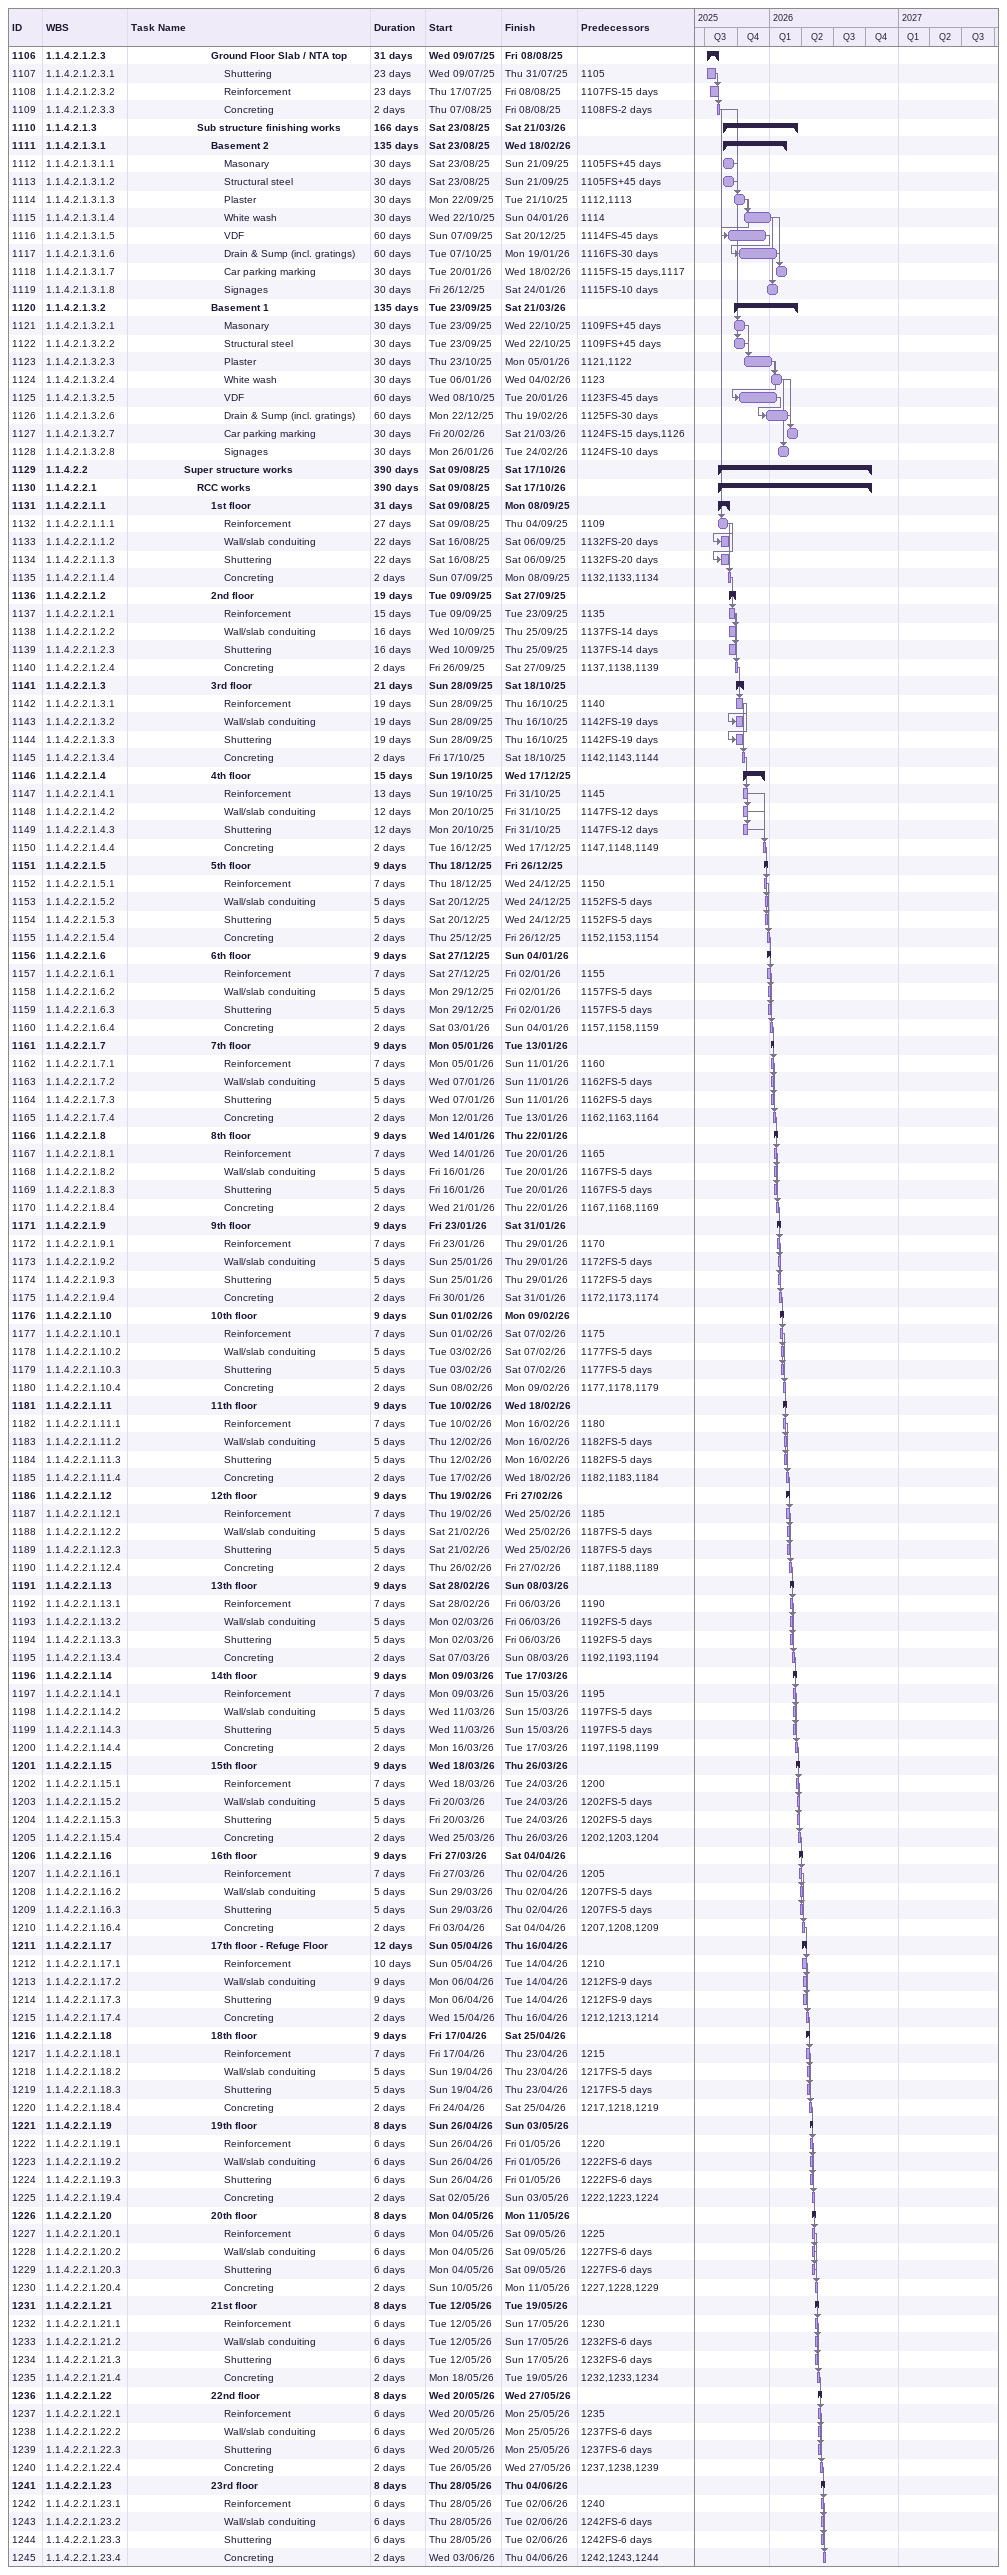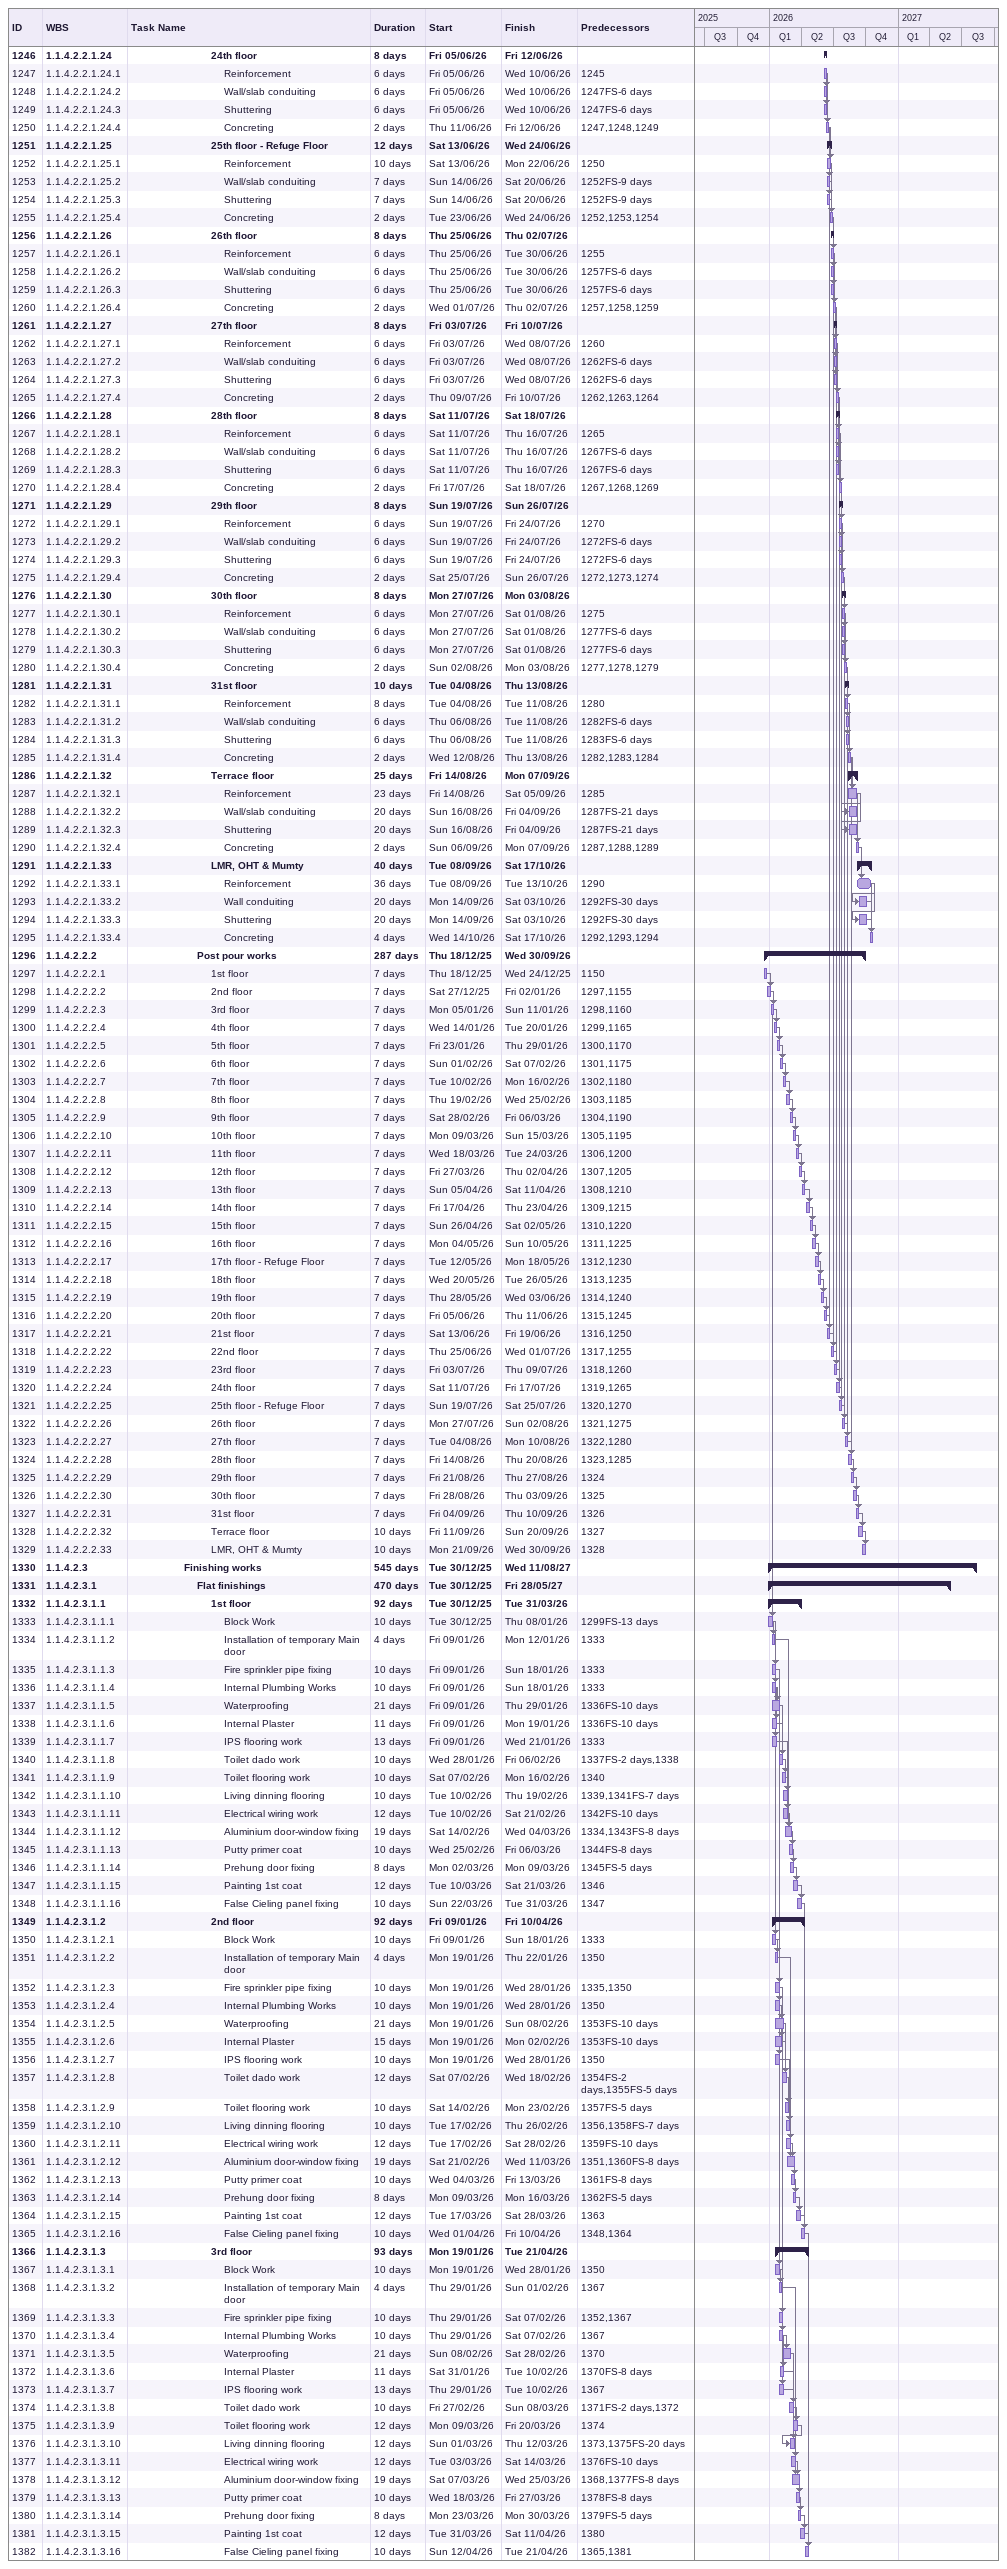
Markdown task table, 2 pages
| ID | WBS | Task | Duration | Start | Finish | Predecessors |
|---|---|---|---|---|---|---|
| 1106 | 1.1.4.2.1.2.3 | **Ground Floor Slab / NTA top** | 31d | 2025-07-09 | 2025-08-08 |  |
| 1107 | 1.1.4.2.1.2.3.1 | Shuttering | 23d | 2025-07-09 | 2025-07-31 | 1105 |
| 1108 | 1.1.4.2.1.2.3.2 | Reinforcement | 23d | 2025-07-17 | 2025-08-08 | 1107FS-15d |
| 1109 | 1.1.4.2.1.2.3.3 | Concreting | 2d | 2025-08-07 | 2025-08-08 | 1108FS-2d |
| 1110 | 1.1.4.2.1.3 | **Sub structure finishing works** | 166d | 2025-08-23 | 2026-03-21 |  |
| 1111 | 1.1.4.2.1.3.1 | **Basement 2** | 135d | 2025-08-23 | 2026-02-18 |  |
| 1112 | 1.1.4.2.1.3.1.1 | Masonary | 30d | 2025-08-23 | 2025-09-21 | 1105FS+45d |
| 1113 | 1.1.4.2.1.3.1.2 | Structural steel | 30d | 2025-08-23 | 2025-09-21 | 1105FS+45d |
| 1114 | 1.1.4.2.1.3.1.3 | Plaster | 30d | 2025-09-22 | 2025-10-21 | 1112, 1113 |
| 1115 | 1.1.4.2.1.3.1.4 | White wash | 30d | 2025-10-22 | 2026-01-04 | 1114 |
| 1116 | 1.1.4.2.1.3.1.5 | VDF | 60d | 2025-09-07 | 2025-12-20 | 1114FS-45d |
| 1117 | 1.1.4.2.1.3.1.6 | Drain & Sump (incl. gratings) | 60d | 2025-10-07 | 2026-01-19 | 1116FS-30d |
| 1118 | 1.1.4.2.1.3.1.7 | Car parking marking | 30d | 2026-01-20 | 2026-02-18 | 1115FS-15d, 1117 |
| 1119 | 1.1.4.2.1.3.1.8 | Signages | 30d | 2025-12-26 | 2026-01-24 | 1115FS-10d |
| 1120 | 1.1.4.2.1.3.2 | **Basement 1** | 135d | 2025-09-23 | 2026-03-21 |  |
| 1121 | 1.1.4.2.1.3.2.1 | Masonary | 30d | 2025-09-23 | 2025-10-22 | 1109FS+45d |
| 1122 | 1.1.4.2.1.3.2.2 | Structural steel | 30d | 2025-09-23 | 2025-10-22 | 1109FS+45d |
| 1123 | 1.1.4.2.1.3.2.3 | Plaster | 30d | 2025-10-23 | 2026-01-05 | 1121, 1122 |
| 1124 | 1.1.4.2.1.3.2.4 | White wash | 30d | 2026-01-06 | 2026-02-04 | 1123 |
| 1125 | 1.1.4.2.1.3.2.5 | VDF | 60d | 2025-10-08 | 2026-01-20 | 1123FS-45d |
| 1126 | 1.1.4.2.1.3.2.6 | Drain & Sump (incl. gratings) | 60d | 2025-12-22 | 2026-02-19 | 1125FS-30d |
| 1127 | 1.1.4.2.1.3.2.7 | Car parking marking | 30d | 2026-02-20 | 2026-03-21 | 1124FS-15d, 1126 |
| 1128 | 1.1.4.2.1.3.2.8 | Signages | 30d | 2026-01-26 | 2026-02-24 | 1124FS-10d |
| 1129 | 1.1.4.2.2 | **Super structure works** | 390d | 2025-08-09 | 2026-10-17 |  |
| 1130 | 1.1.4.2.2.1 | **RCC works** | 390d | 2025-08-09 | 2026-10-17 |  |
| 1131 | 1.1.4.2.2.1.1 | **1st floor** | 31d | 2025-08-09 | 2025-09-08 |  |
| 1132 | 1.1.4.2.2.1.1.1 | Reinforcement | 27d | 2025-08-09 | 2025-09-04 | 1109 |
| 1133 | 1.1.4.2.2.1.1.2 | Wall/slab conduiting | 22d | 2025-08-16 | 2025-09-06 | 1132FS-20d |
| 1134 | 1.1.4.2.2.1.1.3 | Shuttering | 22d | 2025-08-16 | 2025-09-06 | 1132FS-20d |
| 1135 | 1.1.4.2.2.1.1.4 | Concreting | 2d | 2025-09-07 | 2025-09-08 | 1132, 1133, 1134 |
| 1136 | 1.1.4.2.2.1.2 | **2nd floor** | 19d | 2025-09-09 | 2025-09-27 |  |
| 1137 | 1.1.4.2.2.1.2.1 | Reinforcement | 15d | 2025-09-09 | 2025-09-23 | 1135 |
| 1138 | 1.1.4.2.2.1.2.2 | Wall/slab conduiting | 16d | 2025-09-10 | 2025-09-25 | 1137FS-14d |
| 1139 | 1.1.4.2.2.1.2.3 | Shuttering | 16d | 2025-09-10 | 2025-09-25 | 1137FS-14d |
| 1140 | 1.1.4.2.2.1.2.4 | Concreting | 2d | 2025-09-26 | 2025-09-27 | 1137, 1138, 1139 |
| 1141 | 1.1.4.2.2.1.3 | **3rd floor** | 21d | 2025-09-28 | 2025-10-18 |  |
| 1142 | 1.1.4.2.2.1.3.1 | Reinforcement | 19d | 2025-09-28 | 2025-10-16 | 1140 |
| 1143 | 1.1.4.2.2.1.3.2 | Wall/slab conduiting | 19d | 2025-09-28 | 2025-10-16 | 1142FS-19d |
| 1144 | 1.1.4.2.2.1.3.3 | Shuttering | 19d | 2025-09-28 | 2025-10-16 | 1142FS-19d |
| 1145 | 1.1.4.2.2.1.3.4 | Concreting | 2d | 2025-10-17 | 2025-10-18 | 1142, 1143, 1144 |
| 1146 | 1.1.4.2.2.1.4 | **4th floor** | 15d | 2025-10-19 | 2025-12-17 |  |
| 1147 | 1.1.4.2.2.1.4.1 | Reinforcement | 13d | 2025-10-19 | 2025-10-31 | 1145 |
| 1148 | 1.1.4.2.2.1.4.2 | Wall/slab conduiting | 12d | 2025-10-20 | 2025-10-31 | 1147FS-12d |
| 1149 | 1.1.4.2.2.1.4.3 | Shuttering | 12d | 2025-10-20 | 2025-10-31 | 1147FS-12d |
| 1150 | 1.1.4.2.2.1.4.4 | Concreting | 2d | 2025-12-16 | 2025-12-17 | 1147, 1148, 1149 |
| 1151 | 1.1.4.2.2.1.5 | **5th floor** | 9d | 2025-12-18 | 2025-12-26 |  |
| 1152 | 1.1.4.2.2.1.5.1 | Reinforcement | 7d | 2025-12-18 | 2025-12-24 | 1150 |
| 1153 | 1.1.4.2.2.1.5.2 | Wall/slab conduiting | 5d | 2025-12-20 | 2025-12-24 | 1152FS-5d |
| 1154 | 1.1.4.2.2.1.5.3 | Shuttering | 5d | 2025-12-20 | 2025-12-24 | 1152FS-5d |
| 1155 | 1.1.4.2.2.1.5.4 | Concreting | 2d | 2025-12-25 | 2025-12-26 | 1152, 1153, 1154 |
| 1156 | 1.1.4.2.2.1.6 | **6th floor** | 9d | 2025-12-27 | 2026-01-04 |  |
| 1157 | 1.1.4.2.2.1.6.1 | Reinforcement | 7d | 2025-12-27 | 2026-01-02 | 1155 |
| 1158 | 1.1.4.2.2.1.6.2 | Wall/slab conduiting | 5d | 2025-12-29 | 2026-01-02 | 1157FS-5d |
| 1159 | 1.1.4.2.2.1.6.3 | Shuttering | 5d | 2025-12-29 | 2026-01-02 | 1157FS-5d |
| 1160 | 1.1.4.2.2.1.6.4 | Concreting | 2d | 2026-01-03 | 2026-01-04 | 1157, 1158, 1159 |
| 1161 | 1.1.4.2.2.1.7 | **7th floor** | 9d | 2026-01-05 | 2026-01-13 |  |
| 1162 | 1.1.4.2.2.1.7.1 | Reinforcement | 7d | 2026-01-05 | 2026-01-11 | 1160 |
| 1163 | 1.1.4.2.2.1.7.2 | Wall/slab conduiting | 5d | 2026-01-07 | 2026-01-11 | 1162FS-5d |
| 1164 | 1.1.4.2.2.1.7.3 | Shuttering | 5d | 2026-01-07 | 2026-01-11 | 1162FS-5d |
| 1165 | 1.1.4.2.2.1.7.4 | Concreting | 2d | 2026-01-12 | 2026-01-13 | 1162, 1163, 1164 |
| 1166 | 1.1.4.2.2.1.8 | **8th floor** | 9d | 2026-01-14 | 2026-01-22 |  |
| 1167 | 1.1.4.2.2.1.8.1 | Reinforcement | 7d | 2026-01-14 | 2026-01-20 | 1165 |
| 1168 | 1.1.4.2.2.1.8.2 | Wall/slab conduiting | 5d | 2026-01-16 | 2026-01-20 | 1167FS-5d |
| 1169 | 1.1.4.2.2.1.8.3 | Shuttering | 5d | 2026-01-16 | 2026-01-20 | 1167FS-5d |
| 1170 | 1.1.4.2.2.1.8.4 | Concreting | 2d | 2026-01-21 | 2026-01-22 | 1167, 1168, 1169 |
| 1171 | 1.1.4.2.2.1.9 | **9th floor** | 9d | 2026-01-23 | 2026-01-31 |  |
| 1172 | 1.1.4.2.2.1.9.1 | Reinforcement | 7d | 2026-01-23 | 2026-01-29 | 1170 |
| 1173 | 1.1.4.2.2.1.9.2 | Wall/slab conduiting | 5d | 2026-01-25 | 2026-01-29 | 1172FS-5d |
| 1174 | 1.1.4.2.2.1.9.3 | Shuttering | 5d | 2026-01-25 | 2026-01-29 | 1172FS-5d |
| 1175 | 1.1.4.2.2.1.9.4 | Concreting | 2d | 2026-01-30 | 2026-01-31 | 1172, 1173, 1174 |
| 1176 | 1.1.4.2.2.1.10 | **10th floor** | 9d | 2026-02-01 | 2026-02-09 |  |
| 1177 | 1.1.4.2.2.1.10.1 | Reinforcement | 7d | 2026-02-01 | 2026-02-07 | 1175 |
| 1178 | 1.1.4.2.2.1.10.2 | Wall/slab conduiting | 5d | 2026-02-03 | 2026-02-07 | 1177FS-5d |
| 1179 | 1.1.4.2.2.1.10.3 | Shuttering | 5d | 2026-02-03 | 2026-02-07 | 1177FS-5d |
| 1180 | 1.1.4.2.2.1.10.4 | Concreting | 2d | 2026-02-08 | 2026-02-09 | 1177, 1178, 1179 |
| 1181 | 1.1.4.2.2.1.11 | **11th floor** | 9d | 2026-02-10 | 2026-02-18 |  |
| 1182 | 1.1.4.2.2.1.11.1 | Reinforcement | 7d | 2026-02-10 | 2026-02-16 | 1180 |
| 1183 | 1.1.4.2.2.1.11.2 | Wall/slab conduiting | 5d | 2026-02-12 | 2026-02-16 | 1182FS-5d |
| 1184 | 1.1.4.2.2.1.11.3 | Shuttering | 5d | 2026-02-12 | 2026-02-16 | 1182FS-5d |
| 1185 | 1.1.4.2.2.1.11.4 | Concreting | 2d | 2026-02-17 | 2026-02-18 | 1182, 1183, 1184 |
| 1186 | 1.1.4.2.2.1.12 | **12th floor** | 9d | 2026-02-19 | 2026-02-27 |  |
| 1187 | 1.1.4.2.2.1.12.1 | Reinforcement | 7d | 2026-02-19 | 2026-02-25 | 1185 |
| 1188 | 1.1.4.2.2.1.12.2 | Wall/slab conduiting | 5d | 2026-02-21 | 2026-02-25 | 1187FS-5d |
| 1189 | 1.1.4.2.2.1.12.3 | Shuttering | 5d | 2026-02-21 | 2026-02-25 | 1187FS-5d |
| 1190 | 1.1.4.2.2.1.12.4 | Concreting | 2d | 2026-02-26 | 2026-02-27 | 1187, 1188, 1189 |
| 1191 | 1.1.4.2.2.1.13 | **13th floor** | 9d | 2026-02-28 | 2026-03-08 |  |
| 1192 | 1.1.4.2.2.1.13.1 | Reinforcement | 7d | 2026-02-28 | 2026-03-06 | 1190 |
| 1193 | 1.1.4.2.2.1.13.2 | Wall/slab conduiting | 5d | 2026-03-02 | 2026-03-06 | 1192FS-5d |
| 1194 | 1.1.4.2.2.1.13.3 | Shuttering | 5d | 2026-03-02 | 2026-03-06 | 1192FS-5d |
| 1195 | 1.1.4.2.2.1.13.4 | Concreting | 2d | 2026-03-07 | 2026-03-08 | 1192, 1193, 1194 |
| 1196 | 1.1.4.2.2.1.14 | **14th floor** | 9d | 2026-03-09 | 2026-03-17 |  |
| 1197 | 1.1.4.2.2.1.14.1 | Reinforcement | 7d | 2026-03-09 | 2026-03-15 | 1195 |
| 1198 | 1.1.4.2.2.1.14.2 | Wall/slab conduiting | 5d | 2026-03-11 | 2026-03-15 | 1197FS-5d |
| 1199 | 1.1.4.2.2.1.14.3 | Shuttering | 5d | 2026-03-11 | 2026-03-15 | 1197FS-5d |
| 1200 | 1.1.4.2.2.1.14.4 | Concreting | 2d | 2026-03-16 | 2026-03-17 | 1197, 1198, 1199 |
| 1201 | 1.1.4.2.2.1.15 | **15th floor** | 9d | 2026-03-18 | 2026-03-26 |  |
| 1202 | 1.1.4.2.2.1.15.1 | Reinforcement | 7d | 2026-03-18 | 2026-03-24 | 1200 |
| 1203 | 1.1.4.2.2.1.15.2 | Wall/slab conduiting | 5d | 2026-03-20 | 2026-03-24 | 1202FS-5d |
| 1204 | 1.1.4.2.2.1.15.3 | Shuttering | 5d | 2026-03-20 | 2026-03-24 | 1202FS-5d |
| 1205 | 1.1.4.2.2.1.15.4 | Concreting | 2d | 2026-03-25 | 2026-03-26 | 1202, 1203, 1204 |
| 1206 | 1.1.4.2.2.1.16 | **16th floor** | 9d | 2026-03-27 | 2026-04-04 |  |
| 1207 | 1.1.4.2.2.1.16.1 | Reinforcement | 7d | 2026-03-27 | 2026-04-02 | 1205 |
| 1208 | 1.1.4.2.2.1.16.2 | Wall/slab conduiting | 5d | 2026-03-29 | 2026-04-02 | 1207FS-5d |
| 1209 | 1.1.4.2.2.1.16.3 | Shuttering | 5d | 2026-03-29 | 2026-04-02 | 1207FS-5d |
| 1210 | 1.1.4.2.2.1.16.4 | Concreting | 2d | 2026-04-03 | 2026-04-04 | 1207, 1208, 1209 |
| 1211 | 1.1.4.2.2.1.17 | **17th floor - Refuge Floor** | 12d | 2026-04-05 | 2026-04-16 |  |
| 1212 | 1.1.4.2.2.1.17.1 | Reinforcement | 10d | 2026-04-05 | 2026-04-14 | 1210 |
| 1213 | 1.1.4.2.2.1.17.2 | Wall/slab conduiting | 9d | 2026-04-06 | 2026-04-14 | 1212FS-9d |
| 1214 | 1.1.4.2.2.1.17.3 | Shuttering | 9d | 2026-04-06 | 2026-04-14 | 1212FS-9d |
| 1215 | 1.1.4.2.2.1.17.4 | Concreting | 2d | 2026-04-15 | 2026-04-16 | 1212, 1213, 1214 |
| 1216 | 1.1.4.2.2.1.18 | **18th floor** | 9d | 2026-04-17 | 2026-04-25 |  |
| 1217 | 1.1.4.2.2.1.18.1 | Reinforcement | 7d | 2026-04-17 | 2026-04-23 | 1215 |
| 1218 | 1.1.4.2.2.1.18.2 | Wall/slab conduiting | 5d | 2026-04-19 | 2026-04-23 | 1217FS-5d |
| 1219 | 1.1.4.2.2.1.18.3 | Shuttering | 5d | 2026-04-19 | 2026-04-23 | 1217FS-5d |
| 1220 | 1.1.4.2.2.1.18.4 | Concreting | 2d | 2026-04-24 | 2026-04-25 | 1217, 1218, 1219 |
| 1221 | 1.1.4.2.2.1.19 | **19th floor** | 8d | 2026-04-26 | 2026-05-03 |  |
| 1222 | 1.1.4.2.2.1.19.1 | Reinforcement | 6d | 2026-04-26 | 2026-05-01 | 1220 |
| 1223 | 1.1.4.2.2.1.19.2 | Wall/slab conduiting | 6d | 2026-04-26 | 2026-05-01 | 1222FS-6d |
| 1224 | 1.1.4.2.2.1.19.3 | Shuttering | 6d | 2026-04-26 | 2026-05-01 | 1222FS-6d |
| 1225 | 1.1.4.2.2.1.19.4 | Concreting | 2d | 2026-05-02 | 2026-05-03 | 1222, 1223, 1224 |
| 1226 | 1.1.4.2.2.1.20 | **20th floor** | 8d | 2026-05-04 | 2026-05-11 |  |
| 1227 | 1.1.4.2.2.1.20.1 | Reinforcement | 6d | 2026-05-04 | 2026-05-09 | 1225 |
| 1228 | 1.1.4.2.2.1.20.2 | Wall/slab conduiting | 6d | 2026-05-04 | 2026-05-09 | 1227FS-6d |
| 1229 | 1.1.4.2.2.1.20.3 | Shuttering | 6d | 2026-05-04 | 2026-05-09 | 1227FS-6d |
| 1230 | 1.1.4.2.2.1.20.4 | Concreting | 2d | 2026-05-10 | 2026-05-11 | 1227, 1228, 1229 |
| 1231 | 1.1.4.2.2.1.21 | **21st floor** | 8d | 2026-05-12 | 2026-05-19 |  |
| 1232 | 1.1.4.2.2.1.21.1 | Reinforcement | 6d | 2026-05-12 | 2026-05-17 | 1230 |
| 1233 | 1.1.4.2.2.1.21.2 | Wall/slab conduiting | 6d | 2026-05-12 | 2026-05-17 | 1232FS-6d |
| 1234 | 1.1.4.2.2.1.21.3 | Shuttering | 6d | 2026-05-12 | 2026-05-17 | 1232FS-6d |
| 1235 | 1.1.4.2.2.1.21.4 | Concreting | 2d | 2026-05-18 | 2026-05-19 | 1232, 1233, 1234 |
| 1236 | 1.1.4.2.2.1.22 | **22nd floor** | 8d | 2026-05-20 | 2026-05-27 |  |
| 1237 | 1.1.4.2.2.1.22.1 | Reinforcement | 6d | 2026-05-20 | 2026-05-25 | 1235 |
| 1238 | 1.1.4.2.2.1.22.2 | Wall/slab conduiting | 6d | 2026-05-20 | 2026-05-25 | 1237FS-6d |
| 1239 | 1.1.4.2.2.1.22.3 | Shuttering | 6d | 2026-05-20 | 2026-05-25 | 1237FS-6d |
| 1240 | 1.1.4.2.2.1.22.4 | Concreting | 2d | 2026-05-26 | 2026-05-27 | 1237, 1238, 1239 |
| 1241 | 1.1.4.2.2.1.23 | **23rd floor** | 8d | 2026-05-28 | 2026-06-04 |  |
| 1242 | 1.1.4.2.2.1.23.1 | Reinforcement | 6d | 2026-05-28 | 2026-06-02 | 1240 |
| 1243 | 1.1.4.2.2.1.23.2 | Wall/slab conduiting | 6d | 2026-05-28 | 2026-06-02 | 1242FS-6d |
| 1244 | 1.1.4.2.2.1.23.3 | Shuttering | 6d | 2026-05-28 | 2026-06-02 | 1242FS-6d |
| 1245 | 1.1.4.2.2.1.23.4 | Concreting | 2d | 2026-06-03 | 2026-06-04 | 1242, 1243, 1244 |
| 1246 | 1.1.4.2.2.1.24 | **24th floor** | 8d | 2026-06-05 | 2026-06-12 |  |
| 1247 | 1.1.4.2.2.1.24.1 | Reinforcement | 6d | 2026-06-05 | 2026-06-10 | 1245 |
| 1248 | 1.1.4.2.2.1.24.2 | Wall/slab conduiting | 6d | 2026-06-05 | 2026-06-10 | 1247FS-6d |
| 1249 | 1.1.4.2.2.1.24.3 | Shuttering | 6d | 2026-06-05 | 2026-06-10 | 1247FS-6d |
| 1250 | 1.1.4.2.2.1.24.4 | Concreting | 2d | 2026-06-11 | 2026-06-12 | 1247, 1248, 1249 |
| 1251 | 1.1.4.2.2.1.25 | **25th floor - Refuge Floor** | 12d | 2026-06-13 | 2026-06-24 |  |
| 1252 | 1.1.4.2.2.1.25.1 | Reinforcement | 10d | 2026-06-13 | 2026-06-22 | 1250 |
| 1253 | 1.1.4.2.2.1.25.2 | Wall/slab conduiting | 7d | 2026-06-14 | 2026-06-20 | 1252FS-9d |
| 1254 | 1.1.4.2.2.1.25.3 | Shuttering | 7d | 2026-06-14 | 2026-06-20 | 1252FS-9d |
| 1255 | 1.1.4.2.2.1.25.4 | Concreting | 2d | 2026-06-23 | 2026-06-24 | 1252, 1253, 1254 |
| 1256 | 1.1.4.2.2.1.26 | **26th floor** | 8d | 2026-06-25 | 2026-07-02 |  |
| 1257 | 1.1.4.2.2.1.26.1 | Reinforcement | 6d | 2026-06-25 | 2026-06-30 | 1255 |
| 1258 | 1.1.4.2.2.1.26.2 | Wall/slab conduiting | 6d | 2026-06-25 | 2026-06-30 | 1257FS-6d |
| 1259 | 1.1.4.2.2.1.26.3 | Shuttering | 6d | 2026-06-25 | 2026-06-30 | 1257FS-6d |
| 1260 | 1.1.4.2.2.1.26.4 | Concreting | 2d | 2026-07-01 | 2026-07-02 | 1257, 1258, 1259 |
| 1261 | 1.1.4.2.2.1.27 | **27th floor** | 8d | 2026-07-03 | 2026-07-10 |  |
| 1262 | 1.1.4.2.2.1.27.1 | Reinforcement | 6d | 2026-07-03 | 2026-07-08 | 1260 |
| 1263 | 1.1.4.2.2.1.27.2 | Wall/slab conduiting | 6d | 2026-07-03 | 2026-07-08 | 1262FS-6d |
| 1264 | 1.1.4.2.2.1.27.3 | Shuttering | 6d | 2026-07-03 | 2026-07-08 | 1262FS-6d |
| 1265 | 1.1.4.2.2.1.27.4 | Concreting | 2d | 2026-07-09 | 2026-07-10 | 1262, 1263, 1264 |
| 1266 | 1.1.4.2.2.1.28 | **28th floor** | 8d | 2026-07-11 | 2026-07-18 |  |
| 1267 | 1.1.4.2.2.1.28.1 | Reinforcement | 6d | 2026-07-11 | 2026-07-16 | 1265 |
| 1268 | 1.1.4.2.2.1.28.2 | Wall/slab conduiting | 6d | 2026-07-11 | 2026-07-16 | 1267FS-6d |
| 1269 | 1.1.4.2.2.1.28.3 | Shuttering | 6d | 2026-07-11 | 2026-07-16 | 1267FS-6d |
| 1270 | 1.1.4.2.2.1.28.4 | Concreting | 2d | 2026-07-17 | 2026-07-18 | 1267, 1268, 1269 |
| 1271 | 1.1.4.2.2.1.29 | **29th floor** | 8d | 2026-07-19 | 2026-07-26 |  |
| 1272 | 1.1.4.2.2.1.29.1 | Reinforcement | 6d | 2026-07-19 | 2026-07-24 | 1270 |
| 1273 | 1.1.4.2.2.1.29.2 | Wall/slab conduiting | 6d | 2026-07-19 | 2026-07-24 | 1272FS-6d |
| 1274 | 1.1.4.2.2.1.29.3 | Shuttering | 6d | 2026-07-19 | 2026-07-24 | 1272FS-6d |
| 1275 | 1.1.4.2.2.1.29.4 | Concreting | 2d | 2026-07-25 | 2026-07-26 | 1272, 1273, 1274 |
| 1276 | 1.1.4.2.2.1.30 | **30th floor** | 8d | 2026-07-27 | 2026-08-03 |  |
| 1277 | 1.1.4.2.2.1.30.1 | Reinforcement | 6d | 2026-07-27 | 2026-08-01 | 1275 |
| 1278 | 1.1.4.2.2.1.30.2 | Wall/slab conduiting | 6d | 2026-07-27 | 2026-08-01 | 1277FS-6d |
| 1279 | 1.1.4.2.2.1.30.3 | Shuttering | 6d | 2026-07-27 | 2026-08-01 | 1277FS-6d |
| 1280 | 1.1.4.2.2.1.30.4 | Concreting | 2d | 2026-08-02 | 2026-08-03 | 1277, 1278, 1279 |
| 1281 | 1.1.4.2.2.1.31 | **31st floor** | 10d | 2026-08-04 | 2026-08-13 |  |
| 1282 | 1.1.4.2.2.1.31.1 | Reinforcement | 8d | 2026-08-04 | 2026-08-11 | 1280 |
| 1283 | 1.1.4.2.2.1.31.2 | Wall/slab conduiting | 6d | 2026-08-06 | 2026-08-11 | 1282FS-6d |
| 1284 | 1.1.4.2.2.1.31.3 | Shuttering | 6d | 2026-08-06 | 2026-08-11 | 1283FS-6d |
| 1285 | 1.1.4.2.2.1.31.4 | Concreting | 2d | 2026-08-12 | 2026-08-13 | 1282, 1283, 1284 |
| 1286 | 1.1.4.2.2.1.32 | **Terrace floor** | 25d | 2026-08-14 | 2026-09-07 |  |
| 1287 | 1.1.4.2.2.1.32.1 | Reinforcement | 23d | 2026-08-14 | 2026-09-05 | 1285 |
| 1288 | 1.1.4.2.2.1.32.2 | Wall/slab conduiting | 20d | 2026-08-16 | 2026-09-04 | 1287FS-21d |
| 1289 | 1.1.4.2.2.1.32.3 | Shuttering | 20d | 2026-08-16 | 2026-09-04 | 1287FS-21d |
| 1290 | 1.1.4.2.2.1.32.4 | Concreting | 2d | 2026-09-06 | 2026-09-07 | 1287, 1288, 1289 |
| 1291 | 1.1.4.2.2.1.33 | **LMR, OHT & Mumty** | 40d | 2026-09-08 | 2026-10-17 |  |
| 1292 | 1.1.4.2.2.1.33.1 | Reinforcement | 36d | 2026-09-08 | 2026-10-13 | 1290 |
| 1293 | 1.1.4.2.2.1.33.2 | Wall conduiting | 20d | 2026-09-14 | 2026-10-03 | 1292FS-30d |
| 1294 | 1.1.4.2.2.1.33.3 | Shuttering | 20d | 2026-09-14 | 2026-10-03 | 1292FS-30d |
| 1295 | 1.1.4.2.2.1.33.4 | Concreting | 4d | 2026-10-14 | 2026-10-17 | 1292, 1293, 1294 |
| 1296 | 1.1.4.2.2.2 | **Post pour works** | 287d | 2025-12-18 | 2026-09-30 |  |
| 1297 | 1.1.4.2.2.2.1 | 1st floor | 7d | 2025-12-18 | 2025-12-24 | 1150 |
| 1298 | 1.1.4.2.2.2.2 | 2nd floor | 7d | 2025-12-27 | 2026-01-02 | 1297, 1155 |
| 1299 | 1.1.4.2.2.2.3 | 3rd floor | 7d | 2026-01-05 | 2026-01-11 | 1298, 1160 |
| 1300 | 1.1.4.2.2.2.4 | 4th floor | 7d | 2026-01-14 | 2026-01-20 | 1299, 1165 |
| 1301 | 1.1.4.2.2.2.5 | 5th floor | 7d | 2026-01-23 | 2026-01-29 | 1300, 1170 |
| 1302 | 1.1.4.2.2.2.6 | 6th floor | 7d | 2026-02-01 | 2026-02-07 | 1301, 1175 |
| 1303 | 1.1.4.2.2.2.7 | 7th floor | 7d | 2026-02-10 | 2026-02-16 | 1302, 1180 |
| 1304 | 1.1.4.2.2.2.8 | 8th floor | 7d | 2026-02-19 | 2026-02-25 | 1303, 1185 |
| 1305 | 1.1.4.2.2.2.9 | 9th floor | 7d | 2026-02-28 | 2026-03-06 | 1304, 1190 |
| 1306 | 1.1.4.2.2.2.10 | 10th floor | 7d | 2026-03-09 | 2026-03-15 | 1305, 1195 |
| 1307 | 1.1.4.2.2.2.11 | 11th floor | 7d | 2026-03-18 | 2026-03-24 | 1306, 1200 |
| 1308 | 1.1.4.2.2.2.12 | 12th floor | 7d | 2026-03-27 | 2026-04-02 | 1307, 1205 |
| 1309 | 1.1.4.2.2.2.13 | 13th floor | 7d | 2026-04-05 | 2026-04-11 | 1308, 1210 |
| 1310 | 1.1.4.2.2.2.14 | 14th floor | 7d | 2026-04-17 | 2026-04-23 | 1309, 1215 |
| 1311 | 1.1.4.2.2.2.15 | 15th floor | 7d | 2026-04-26 | 2026-05-02 | 1310, 1220 |
| 1312 | 1.1.4.2.2.2.16 | 16th floor | 7d | 2026-05-04 | 2026-05-10 | 1311, 1225 |
| 1313 | 1.1.4.2.2.2.17 | 17th floor - Refuge Floor | 7d | 2026-05-12 | 2026-05-18 | 1312, 1230 |
| 1314 | 1.1.4.2.2.2.18 | 18th floor | 7d | 2026-05-20 | 2026-05-26 | 1313, 1235 |
| 1315 | 1.1.4.2.2.2.19 | 19th floor | 7d | 2026-05-28 | 2026-06-03 | 1314, 1240 |
| 1316 | 1.1.4.2.2.2.20 | 20th floor | 7d | 2026-06-05 | 2026-06-11 | 1315, 1245 |
| 1317 | 1.1.4.2.2.2.21 | 21st floor | 7d | 2026-06-13 | 2026-06-19 | 1316, 1250 |
| 1318 | 1.1.4.2.2.2.22 | 22nd floor | 7d | 2026-06-25 | 2026-07-01 | 1317, 1255 |
| 1319 | 1.1.4.2.2.2.23 | 23rd floor | 7d | 2026-07-03 | 2026-07-09 | 1318, 1260 |
| 1320 | 1.1.4.2.2.2.24 | 24th floor | 7d | 2026-07-11 | 2026-07-17 | 1319, 1265 |
| 1321 | 1.1.4.2.2.2.25 | 25th floor - Refuge Floor | 7d | 2026-07-19 | 2026-07-25 | 1320, 1270 |
| 1322 | 1.1.4.2.2.2.26 | 26th floor | 7d | 2026-07-27 | 2026-08-02 | 1321, 1275 |
| 1323 | 1.1.4.2.2.2.27 | 27th floor | 7d | 2026-08-04 | 2026-08-10 | 1322, 1280 |
| 1324 | 1.1.4.2.2.2.28 | 28th floor | 7d | 2026-08-14 | 2026-08-20 | 1323, 1285 |
| 1325 | 1.1.4.2.2.2.29 | 29th floor | 7d | 2026-08-21 | 2026-08-27 | 1324 |
| 1326 | 1.1.4.2.2.2.30 | 30th floor | 7d | 2026-08-28 | 2026-09-03 | 1325 |
| 1327 | 1.1.4.2.2.2.31 | 31st floor | 7d | 2026-09-04 | 2026-09-10 | 1326 |
| 1328 | 1.1.4.2.2.2.32 | Terrace floor | 10d | 2026-09-11 | 2026-09-20 | 1327 |
| 1329 | 1.1.4.2.2.2.33 | LMR, OHT & Mumty | 10d | 2026-09-21 | 2026-09-30 | 1328 |
| 1330 | 1.1.4.2.3 | **Finishing works** | 545d | 2025-12-30 | 2027-08-11 |  |
| 1331 | 1.1.4.2.3.1 | **Flat finishings** | 470d | 2025-12-30 | 2027-05-28 |  |
| 1332 | 1.1.4.2.3.1.1 | **1st floor** | 92d | 2025-12-30 | 2026-03-31 |  |
| 1333 | 1.1.4.2.3.1.1.1 | Block Work | 10d | 2025-12-30 | 2026-01-08 | 1299FS-13d |
| 1334 | 1.1.4.2.3.1.1.2 | Installation of temporary Main door | 4d | 2026-01-09 | 2026-01-12 | 1333 |
| 1335 | 1.1.4.2.3.1.1.3 | Fire sprinkler pipe fixing | 10d | 2026-01-09 | 2026-01-18 | 1333 |
| 1336 | 1.1.4.2.3.1.1.4 | Internal Plumbing Works | 10d | 2026-01-09 | 2026-01-18 | 1333 |
| 1337 | 1.1.4.2.3.1.1.5 | Waterproofing | 21d | 2026-01-09 | 2026-01-29 | 1336FS-10d |
| 1338 | 1.1.4.2.3.1.1.6 | Internal Plaster | 11d | 2026-01-09 | 2026-01-19 | 1336FS-10d |
| 1339 | 1.1.4.2.3.1.1.7 | IPS flooring work | 13d | 2026-01-09 | 2026-01-21 | 1333 |
| 1340 | 1.1.4.2.3.1.1.8 | Toilet dado work | 10d | 2026-01-28 | 2026-02-06 | 1337FS-2d, 1338 |
| 1341 | 1.1.4.2.3.1.1.9 | Toilet flooring work | 10d | 2026-02-07 | 2026-02-16 | 1340 |
| 1342 | 1.1.4.2.3.1.1.10 | Living dinning flooring | 10d | 2026-02-10 | 2026-02-19 | 1339, 1341FS-7d |
| 1343 | 1.1.4.2.3.1.1.11 | Electrical wiring work | 12d | 2026-02-10 | 2026-02-21 | 1342FS-10d |
| 1344 | 1.1.4.2.3.1.1.12 | Aluminium door-window fixing | 19d | 2026-02-14 | 2026-03-04 | 1334, 1343FS-8d |
| 1345 | 1.1.4.2.3.1.1.13 | Putty primer coat | 10d | 2026-02-25 | 2026-03-06 | 1344FS-8d |
| 1346 | 1.1.4.2.3.1.1.14 | Prehung door fixing | 8d | 2026-03-02 | 2026-03-09 | 1345FS-5d |
| 1347 | 1.1.4.2.3.1.1.15 | Painting 1st coat | 12d | 2026-03-10 | 2026-03-21 | 1346 |
| 1348 | 1.1.4.2.3.1.1.16 | False Cieling panel fixing | 10d | 2026-03-22 | 2026-03-31 | 1347 |
| 1349 | 1.1.4.2.3.1.2 | **2nd floor** | 92d | 2026-01-09 | 2026-04-10 |  |
| 1350 | 1.1.4.2.3.1.2.1 | Block Work | 10d | 2026-01-09 | 2026-01-18 | 1333 |
| 1351 | 1.1.4.2.3.1.2.2 | Installation of temporary Main door | 4d | 2026-01-19 | 2026-01-22 | 1350 |
| 1352 | 1.1.4.2.3.1.2.3 | Fire sprinkler pipe fixing | 10d | 2026-01-19 | 2026-01-28 | 1335, 1350 |
| 1353 | 1.1.4.2.3.1.2.4 | Internal Plumbing Works | 10d | 2026-01-19 | 2026-01-28 | 1350 |
| 1354 | 1.1.4.2.3.1.2.5 | Waterproofing | 21d | 2026-01-19 | 2026-02-08 | 1353FS-10d |
| 1355 | 1.1.4.2.3.1.2.6 | Internal Plaster | 15d | 2026-01-19 | 2026-02-02 | 1353FS-10d |
| 1356 | 1.1.4.2.3.1.2.7 | IPS flooring work | 10d | 2026-01-19 | 2026-01-28 | 1350 |
| 1357 | 1.1.4.2.3.1.2.8 | Toilet dado work | 12d | 2026-02-07 | 2026-02-18 | 1354FS-2d, 1355FS-5d |
| 1358 | 1.1.4.2.3.1.2.9 | Toilet flooring work | 10d | 2026-02-14 | 2026-02-23 | 1357FS-5d |
| 1359 | 1.1.4.2.3.1.2.10 | Living dinning flooring | 10d | 2026-02-17 | 2026-02-26 | 1356, 1358FS-7d |
| 1360 | 1.1.4.2.3.1.2.11 | Electrical wiring work | 12d | 2026-02-17 | 2026-02-28 | 1359FS-10d |
| 1361 | 1.1.4.2.3.1.2.12 | Aluminium door-window fixing | 19d | 2026-02-21 | 2026-03-11 | 1351, 1360FS-8d |
| 1362 | 1.1.4.2.3.1.2.13 | Putty primer coat | 10d | 2026-03-04 | 2026-03-13 | 1361FS-8d |
| 1363 | 1.1.4.2.3.1.2.14 | Prehung door fixing | 8d | 2026-03-09 | 2026-03-16 | 1362FS-5d |
| 1364 | 1.1.4.2.3.1.2.15 | Painting 1st coat | 12d | 2026-03-17 | 2026-03-28 | 1363 |
| 1365 | 1.1.4.2.3.1.2.16 | False Cieling panel fixing | 10d | 2026-04-01 | 2026-04-10 | 1348, 1364 |
| 1366 | 1.1.4.2.3.1.3 | **3rd floor** | 93d | 2026-01-19 | 2026-04-21 |  |
| 1367 | 1.1.4.2.3.1.3.1 | Block Work | 10d | 2026-01-19 | 2026-01-28 | 1350 |
| 1368 | 1.1.4.2.3.1.3.2 | Installation of temporary Main door | 4d | 2026-01-29 | 2026-02-01 | 1367 |
| 1369 | 1.1.4.2.3.1.3.3 | Fire sprinkler pipe fixing | 10d | 2026-01-29 | 2026-02-07 | 1352, 1367 |
| 1370 | 1.1.4.2.3.1.3.4 | Internal Plumbing Works | 10d | 2026-01-29 | 2026-02-07 | 1367 |
| 1371 | 1.1.4.2.3.1.3.5 | Waterproofing | 21d | 2026-02-08 | 2026-02-28 | 1370 |
| 1372 | 1.1.4.2.3.1.3.6 | Internal Plaster | 11d | 2026-01-31 | 2026-02-10 | 1370FS-8d |
| 1373 | 1.1.4.2.3.1.3.7 | IPS flooring work | 13d | 2026-01-29 | 2026-02-10 | 1367 |
| 1374 | 1.1.4.2.3.1.3.8 | Toilet dado work | 10d | 2026-02-27 | 2026-03-08 | 1371FS-2d, 1372 |
| 1375 | 1.1.4.2.3.1.3.9 | Toilet flooring work | 12d | 2026-03-09 | 2026-03-20 | 1374 |
| 1376 | 1.1.4.2.3.1.3.10 | Living dinning flooring | 12d | 2026-03-01 | 2026-03-12 | 1373, 1375FS-20d |
| 1377 | 1.1.4.2.3.1.3.11 | Electrical wiring work | 12d | 2026-03-03 | 2026-03-14 | 1376FS-10d |
| 1378 | 1.1.4.2.3.1.3.12 | Aluminium door-window fixing | 19d | 2026-03-07 | 2026-03-25 | 1368, 1377FS-8d |
| 1379 | 1.1.4.2.3.1.3.13 | Putty primer coat | 10d | 2026-03-18 | 2026-03-27 | 1378FS-8d |
| 1380 | 1.1.4.2.3.1.3.14 | Prehung door fixing | 8d | 2026-03-23 | 2026-03-30 | 1379FS-5d |
| 1381 | 1.1.4.2.3.1.3.15 | Painting 1st coat | 12d | 2026-03-31 | 2026-04-11 | 1380 |
| 1382 | 1.1.4.2.3.1.3.16 | False Cieling panel fixing | 10d | 2026-04-12 | 2026-04-21 | 1365, 1381 |
